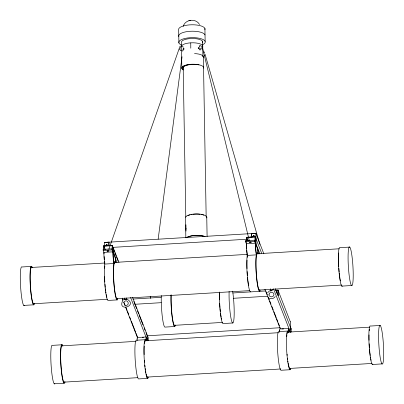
<?xml version="1.0" encoding="UTF-8"?>
<svg xmlns="http://www.w3.org/2000/svg" width="404" height="404" viewBox="0 0 404 404"><rect width="100%" height="100%" fill="white"/><g stroke="black" fill="none" stroke-linecap="round" stroke-linejoin="round"><path stroke-width="0.61" d="M136.976 339.703L137.32 337.522L146.359 336.971L147.894 340.729M180.224 48.106L180.558 46.99M201.192 47.278L201.121 45.985L200.404 45.596M106.227 244.9L106.262 245.198M107.116 244.955L106.818 245.47L106.277 245.223M104.838 266.004L104.687 267.211A18.251 2.151 86.5 0 0 104.616 268.286M247.283 257.358L247.45 255.99M150.394 298.455L150.636 296.581M158.161 239.118L182.042 56.732M115.791 262.58L115.15 256.606L112.12 248.844L103.076 249.389L103.843 252.384A11.403 1.343 86.5 0 0 104.757 263.585L104.707 264.772A19.387 2.283 86.5 0 0 105.075 286.906A19.387 2.283 86.5 0 0 108.166 300.445L117.21 299.899M179.361 47.465L180.32 46.046M108.863 249.167L179.351 48.071M254.071 236.148L253.52 236.481M199.531 46.859L199.733 46.374M183.234 26.3C185.3 19.2 195.97 18.059 199.551 24.523M124.998 299.536L124.836 299.228L125.917 299.364A0.919 0.313 -1 0 1 126.624 299.571M270.503 290.89L270.387 290.627M106.297 244.869L106.802 244.642M122.786 300.424C116.817 312.615 138.653 305.737 126.917 299.122M267.675 292.708L269.221 291.122L270.251 290.653M275.245 296.486C274.109 298.455 271.468 299.308 269.407 298.334M200.626 48.652L199.894 49.126M146.359 336.971L146.122 337.527A4.56 0.535 86.5 0 0 146.026 340.244L146.041 340.597L145.844 340.097A19.387 2.283 86.5 0 0 144.284 360.085A19.387 2.283 86.5 0 0 148.319 377.432M288.996 328.624L288.804 328.321L279.76 328.871L279.427 332.144M288.804 328.321L288.567 328.881A4.56 0.535 86.5 0 0 288.471 331.593L288.486 331.952L287.279 332.022M124.114 301.692C128.053 298.182 130.457 306.06 125.26 305.48M182.618 49.945L182.391 50.116M183.285 50.566L182.28 51.091M200.939 49.631L199.839 50.025M123.664 299.723L124.695 299.258M115.044 262.408L114.499 262.635L114.049 264.09L113.731 266.66A18.251 2.151 86.5 0 0 114.473 288.335A18.251 2.151 86.5 0 0 117.412 298.485M257.489 253.757L256.944 253.99L256.495 255.439L256.176 258.015A18.251 2.151 86.5 0 0 256.919 279.689A18.251 2.151 86.5 0 0 259.858 289.84M190.744 20.276L188.885 20.67M270.397 290.627L271.473 290.759A0.919 0.313 -1 0 1 271.937 290.835M104.449 246.092L104.358 242.44L108.878 242.168L108.974 245.819M251.384 236.951L251.323 233.522L255.848 233.244L263.832 253.757M255.878 233.325L104.358 242.44M103.793 249.526L103.727 245.743L108.257 245.683M255.934 238.39L255.217 236.542L250.697 237.032M118.963 262.479L112.322 245.435L103.732 245.955L104.106 246.915M104.015 249.238L103.964 246.157L112.1 245.662L112.559 246.839M246.925 241.178L246.859 237.481L255 236.986L255.086 241.915M112.65 247.379L247.167 239.213M246.288 243.738L255.333 243.188A11.403 1.343 86.5 0 0 256.242 254.389L256.333 254.863L247.288 255.414L247.197 254.939A11.403 1.343 86.5 0 1 246.288 243.738L245.521 240.744L254.565 240.193L259.913 253.929M103.096 250.465L112.14 249.914L115.074 257.454A3.424 0.404 86.5 0 1 115.645 262.348M245.541 241.814L254.586 241.264L257.52 248.803A3.424 0.404 86.5 0 1 258.09 253.702L257.146 252.576L256.197 255.575A19.387 2.283 86.5 0 0 256.813 280.068A19.387 2.283 86.5 0 0 260.191 290.38M103.843 252.384L112.888 251.833A11.403 1.343 86.5 0 0 113.797 263.039L113.888 263.509L104.843 264.059M31.704 266.387L21.983 266.978A19.387 2.283 86.5 0 0 20.589 286.456A19.387 2.283 86.5 0 0 24.336 305.353M349.758 247.081L340.037 247.667A19.387 2.283 86.5 0 0 338.648 267.15A19.387 2.283 86.5 0 0 342.395 286.042M30.638 267.519L104.934 263.009M115.009 262.398L247.233 254.368M256.676 253.798L339.158 248.788M33.088 303.788L107.383 299.278M116.827 298.702L249.682 290.638M259.126 290.062L341.607 285.057M23.745 305.419L33.466 304.828M341.804 286.113L351.525 285.522A19.387 2.283 86.5 0 0 352.288 258.656A19.387 2.283 86.5 0 0 348.117 254.722A19.387 2.283 86.5 0 0 351.525 285.522M275.74 290.284L277.997 290.148L290.335 321.826M132.825 299.036L161.11 297.319M232.77 292.971L265.458 290.986M275.513 290.375L278.028 290.224L278.124 295.582M134.805 304.283L161.206 302.677M233.492 298.288L267.438 296.228M173.957 325.366L222.665 322.407M174.568 326.518L164.847 327.109A19.387 2.283 86.5 0 1 162.181 315.66A19.387 2.283 86.5 0 1 161.292 295.551M232.679 322.988L222.952 323.579A19.387 2.283 86.5 0 1 220.291 312.135A19.387 2.283 86.5 0 1 219.402 292.026M147.076 335.805L280.341 327.715M142.329 337.532L143.536 337.456M281.76 329.063L283.568 328.957M145.228 339.708L136.183 340.259A19.387 2.283 86.5 0 0 135.244 360.636A19.387 2.283 86.5 0 0 138.744 378.912L147.788 378.361M287.673 331.063L278.629 331.613A19.387 2.283 86.5 0 0 277.684 351.985A19.387 2.283 86.5 0 0 281.189 370.261L290.234 369.716M62.196 344.769L52.475 345.359A19.387 2.283 86.5 0 0 51.086 364.837A19.387 2.283 86.5 0 0 54.833 383.734M380.255 325.462L370.534 326.048A19.387 2.283 86.5 0 0 369.145 345.531A19.387 2.283 86.5 0 0 372.892 364.423M61.767 345.859L136.062 341.35M145.506 340.779L278.356 332.714M287.173 332.179L369.655 327.169M63.585 382.169L137.88 377.659M146.692 377.124L280.805 368.978M289.618 368.443L372.099 363.438M54.242 383.8L63.963 383.209M372.296 364.494L382.017 363.903A19.387 2.283 86.5 0 0 382.78 337.037A19.387 2.283 86.5 0 0 378.614 333.103A19.387 2.283 86.5 0 0 382.017 363.903M183.694 49.657L183.593 49.631A0.687 0.394 -76.1 0 0 183.997 48.798A0.687 0.394 -76.1 0 0 183.567 48.349M253.884 235.754C252.258 235.684 254.368 237.436 254.02 235.825M106.444 245.369L106.898 245.344L107.1 244.849M126.634 299.152L125.27 299.409A0.919 0.313 -1 0 0 124.937 299.531M253.975 235.815L253.237 235.87L253.444 236.522M107.01 244.738L106.338 244.703L106.378 245.385M182.154 46.056L183.158 46.92M204.015 51.778L204.464 52.313M180.467 50.495L179.664 49.44M253.944 235.739L254.116 236.113M137.32 337.522L137.506 337.82M270.372 290.668L270.337 288.774M124.816 299.268L124.796 298.011M257.555 247.879L258.237 253.934M190.754 42.991L190.784 48.197M290.42 326.967L291.143 328.816L291.198 332.002M261.651 253.278L255.222 236.759L246.632 237.279L246.692 240.85M275.447 288.709L291.143 329.028M276.048 291.057L277.195 293.996M290.234 327.493L290.92 329.255M273.503 288.835L290.491 332.462L290.304 321.746M289.971 332.159L289.072 329.841A3.424 0.404 86.5 0 0 288.628 332.144L288.289 331.452A19.387 2.283 86.5 0 0 286.729 351.44A19.387 2.283 86.5 0 0 290.764 368.781M251.323 233.522L251.414 237.168M246.859 237.481L248.233 241.006M266.165 291.779L267.312 294.718M268.226 297.066L269.367 300.005M269.827 301.182L270.968 304.121M271.887 306.469L273.261 309.994M273.942 311.757L276.235 317.635M276.69 318.812L277.836 321.751M278.29 322.927L279.437 325.866M264.913 289.355L280.31 328.912M245.521 240.744L246.268 242.668M132.552 297.384L148.248 337.704L148.298 340.678M113.246 248.601L114.388 251.541M114.847 252.712L115.993 255.651M116.448 256.828L118.049 260.944M133.84 301.495L134.981 304.434M135.441 305.606L136.582 308.545M137.501 310.898L138.643 313.837M139.102 315.009L142.991 325.003M144.137 327.942L145.051 330.29M145.965 332.644L147.112 335.583M115.433 258.53L117.019 262.605M130.608 297.506L146.006 337.067M147.526 340.809L146.627 338.491A3.424 0.404 86.5 0 0 146.182 340.794M103.964 246.157L105.333 249.682M103.727 245.743L104.086 246.662M122.351 298.101L123.038 299.864M123.952 302.217L125.099 305.151M126.013 307.505L127.159 310.444M127.614 311.62L128.76 314.559M129.674 316.908L130.588 319.261M131.275 321.023L135.623 332.189M136.082 333.366L137.683 337.476M122.24 298.612L122.922 300.359M123.599 302.101L124.957 305.591M125.639 307.338L137.643 338.168M115.64 262.499L114.701 261.226L113.751 264.221A19.387 2.283 86.5 0 0 114.367 288.714A19.387 2.283 86.5 0 0 117.746 299.026M205.045 54.257L259.868 244.369M202.091 46.137L249.319 240.678M256.434 254.348L256.247 253.313A10.267 1.207 86.5 0 1 255.55 245.748L255.49 243.587M113.989 262.994L113.802 261.959A10.267 1.207 86.5 0 1 113.105 254.394L113.044 252.237M246.445 244.137L246.506 246.294A10.267 1.207 86.5 0 0 246.632 248.44M104 252.788L104.03 253.863M277.997 290.148L278.088 295.289L277.376 293.658M272.185 289.35L272.205 290.607L270.826 290.804A0.919 0.313 -1 0 0 270.377 291.087M255.848 233.244L256.065 244.041M255.217 236.542L255.313 242.117M254.565 240.193L254.586 241.264M204.914 28.512L205.136 41.37M206.757 216.963L207.101 236.502M203.363 56.494L206.161 216.605M202.651 41.521L202.904 56.111M183.169 66.554L185.8 217.211M185.931 224.776L186.042 231.078M185.845 237.794L185.507 218.251A10.721 3.666 -1 0 1 196.127 213.938A10.721 3.666 -1 0 1 206.762 217.918M181.845 68.528L181.396 42.814A10.721 3.666 -1 0 1 190.617 38.552L193.415 38.506A10.721 3.666 -1 0 1 202.651 42.481M178.911 42.96L178.684 30.103A13.231 4.525 -1 0 1 191.789 24.78A13.231 4.525 -1 0 1 204.919 29.694M147.5 335.78L147.581 340.542M126.629 297.95L126.654 299.212M113.075 247.354L113.155 252.116M112.322 245.435L112.398 249.601M112.1 245.662L112.176 249.975M112.12 248.844L112.14 249.914M108.878 242.168L108.939 245.597M189.617 64.786A9.807 3.353 -1 0 1 191.461 64.569M195.91 64.549A9.807 3.353 -1 0 1 197.127 64.67M183.204 68.448A10.267 3.51 -1 0 1 193.37 64.317A10.267 3.51 -1 0 1 203.555 68.13M181.537 45.086A13.231 4.525 -1 0 1 183.083 38.971A13.231 4.525 -1 0 1 200.955 38.688A13.231 4.525 -1 0 1 202.525 44.758M178.8 36.532A13.231 4.525 -1 0 1 190.178 31.28A13.231 4.525 -1 0 1 205.025 34.941M181.472 46.142A10.721 3.666 -1 0 1 193.491 42.794A10.721 3.666 -1 0 1 202.727 46.763M183.436 69.998A10.721 3.666 -1 0 1 185.224 65.297A10.721 3.666 -1 0 1 198.995 64.872M182.992 69.377A10.267 3.51 -1 0 1 193.804 64.382M204.076 52.57A2.283 1.692 65.2 0 1 204.358 53.096M204.323 55.217A2.283 1.692 65.2 0 1 204.025 55.57M183.224 49.48A0.687 0.394 -76.1 0 1 183.214 48.834M181.229 50.46A2.283 1.692 65.2 0 1 180.78 50.157M180.078 49.237A2.283 1.692 65.2 0 1 179.871 48.677M181.012 46.288A2.283 1.692 65.2 0 1 181.477 46.309M183.098 47.697A2.283 1.692 65.2 0 1 183.305 48.253M198.919 48.722A0.687 0.51 65.2 0 1 198.642 48.652M198.51 48.556A0.687 0.51 65.2 0 1 198.758 47.425M199.031 47.576A0.687 0.51 65.2 0 1 199.313 48.202M201.485 47.935A2.283 1.313 -76.1 0 1 200.975 48.929M199.586 49.485A2.283 1.313 -76.1 0 1 199.298 49.253M199.086 48.894A2.283 1.313 -76.1 0 1 198.95 48.424M199.329 46.187A2.283 1.313 -76.1 0 1 199.955 45.379M290.41 368.312A18.251 2.151 86.5 0 1 288.623 365.357M288.517 364.893A18.251 2.151 86.5 0 1 288.209 363.327M288.017 362.161A18.251 2.151 86.5 0 1 287.85 361.095M287.618 359.368A18.251 2.151 86.5 0 1 287.471 358.161M287.178 355.374A18.251 2.151 86.5 0 1 287.077 354.212M286.729 336.487A18.251 2.151 86.5 0 1 286.901 334.815M287.047 333.916A18.251 2.151 86.5 0 1 288.042 332.234M279.568 331.856A3.424 0.404 86.5 0 1 279.8 330.012M250.611 291.799A19.387 2.283 86.5 0 1 247.521 278.255A19.387 2.283 86.5 0 1 247.152 256.126L247.203 253.858A10.267 1.207 86.5 0 1 246.758 250.02M248.617 285.401A18.251 2.151 86.5 0 1 247.945 280.841M247.874 280.235A18.251 2.151 86.5 0 1 247.581 277.447M247.43 275.71A18.251 2.151 86.5 0 1 247.152 271.549M247.021 268.599A18.251 2.151 86.5 0 1 247.031 260.216M147.965 376.962A18.251 2.151 86.5 0 1 146.177 374.003M145.869 372.523A18.251 2.151 86.5 0 1 145.571 370.806M145.405 369.741A18.251 2.151 86.5 0 1 145.248 368.605M145.026 366.812A18.251 2.151 86.5 0 1 144.844 365.16M144.582 362.282A18.251 2.151 86.5 0 1 144.45 360.514M144.152 354.591A18.251 2.151 86.5 0 1 144.213 346.213M144.46 343.466A18.251 2.151 86.5 0 1 145.597 340.885M137.123 340.501A3.424 0.404 86.5 0 1 137.143 339.769M106.893 297.304A18.251 2.151 86.5 0 1 106.58 296.076M106.479 295.617A18.251 2.151 86.5 0 1 106.272 294.597M105.974 292.885A18.251 2.151 86.5 0 1 105.808 291.814M105.651 290.678A18.251 2.151 86.5 0 1 105.429 288.885M105.252 287.234A18.251 2.151 86.5 0 1 104.984 284.355M104.813 281.987A18.251 2.151 86.5 0 1 104.555 276.664M104.762 262.509A10.267 1.207 86.5 0 1 104.606 261.398M104.409 259.701A10.267 1.207 86.5 0 1 104.151 256.55M186.603 237.789A10.721 3.666 -1 0 1 204.565 236.497M186.476 237.628A11.403 3.899 -1 0 1 205.166 236.562M187.986 215.6A10.267 3.51 -1 0 1 189.88 214.918M190.996 214.645A10.267 3.51 -1 0 1 192.198 214.423M193.208 214.287A10.267 3.51 -1 0 1 200.056 214.302M201.258 214.489A10.267 3.51 -1 0 1 202.374 214.726M202.894 214.862A10.267 3.51 -1 0 1 203.848 215.17M202.247 55.686A9.807 3.353 -1 0 1 202.914 56.525M194.521 53.611A10.267 3.51 -1 0 1 203.369 57.413M186.007 229.184A10.267 3.51 -1 0 1 186.007 228.27M371.084 360.242A18.251 2.151 86.5 0 1 370.877 359.282M370.675 358.207A18.251 2.151 86.5 0 1 370.478 357.045M370.236 355.414A18.251 2.151 86.5 0 1 369.933 353.046M369.872 352.505A18.251 2.151 86.5 0 1 369.539 349.096M369.443 347.935A18.251 2.151 86.5 0 1 369.18 343.769M369.044 340.249A18.251 2.151 86.5 0 1 369.024 334.891M369.241 330.775A18.251 2.151 86.5 0 1 369.438 329.225M65.049 381.77A19.387 2.283 86.5 0 1 60.807 364.246A19.387 2.283 86.5 0 1 62.852 346.011M64.539 381.911A18.251 2.151 86.5 0 1 60.984 364.868A18.251 2.151 86.5 0 1 62.171 345.834M232.628 291.183A19.387 2.283 86.5 0 1 234.047 317.65A19.387 2.283 86.5 0 1 230.926 317.872A19.387 2.283 86.5 0 1 229.124 291.435M221.574 319.216A18.251 2.151 86.5 0 1 221.367 318.256M221.165 317.185A18.251 2.151 86.5 0 1 220.569 313.226M220.362 311.484A18.251 2.151 86.5 0 1 220.079 308.651M219.983 307.495A18.251 2.151 86.5 0 1 219.7 303.333M219.554 299.803A18.251 2.151 86.5 0 1 219.554 292.607M175.457 325.094A19.387 2.283 86.5 0 1 172.372 318.711A19.387 2.283 86.5 0 1 171.013 294.96M174.977 325.109A18.251 2.151 86.5 0 1 172.165 316.019A18.251 2.151 86.5 0 1 171.195 294.94M340.38 280.901A18.251 2.151 86.5 0 1 340.077 279.255M339.981 278.664A18.251 2.151 86.5 0 1 339.259 273.013M339.148 271.872A18.251 2.151 86.5 0 1 338.86 268.367M338.749 266.569A18.251 2.151 86.5 0 1 338.693 252.99M34.552 303.389A19.387 2.283 86.5 0 1 30.315 285.865A19.387 2.283 86.5 0 1 32.355 267.63M34.042 303.53A18.251 2.151 86.5 0 1 30.487 286.486A18.251 2.151 86.5 0 1 31.674 267.453M269.034 294.203C268.13 296.98 273.16 298.086 273.887 294.991C274.786 292.213 269.761 291.107 269.034 294.203M249.839 242.642A0.914 0.313 -1 0 0 251.298 242.415A0.914 0.313 -1 0 0 250.041 242.102A0.914 0.313 -1 0 0 249.839 242.642M107.393 251.288A0.914 0.313 -1 0 0 108.853 251.061A0.914 0.313 -1 0 0 107.595 250.753A0.914 0.313 -1 0 0 107.393 251.288"/></g></svg>
